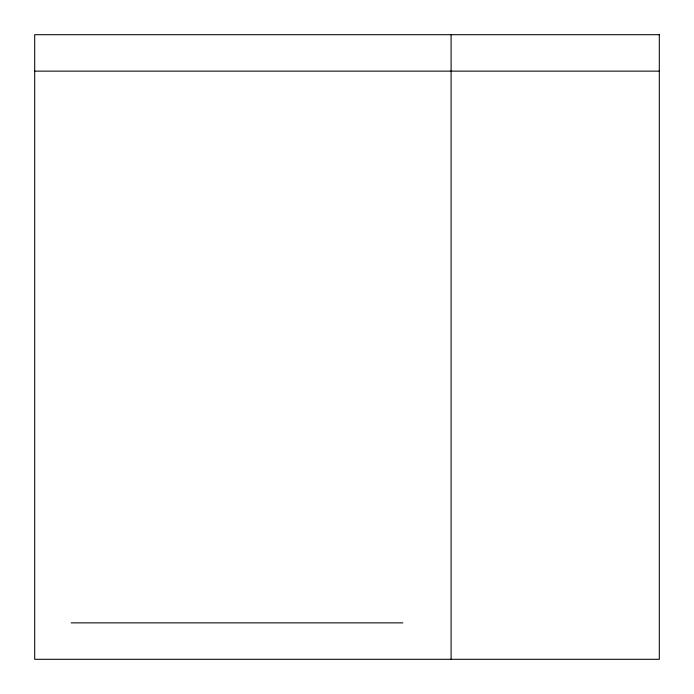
<?xml version="1.0" encoding="UTF-8"?>
<svg xmlns="http://www.w3.org/2000/svg" width="694" height="694" viewBox="0 0 694 694"><rect width="100%" height="100%" fill="white"/><g stroke="black" fill="none" stroke-linecap="round" stroke-linejoin="round"><path stroke-width="1.04" d="M34.7 71.135L659.3 71.135M71.135 622.865L402.876 622.865M451.1 34.7L451.1 659.3M659.3 34.7L34.7 34.7L34.7 659.3L659.3 659.3L659.3 34.7"/></g></svg>
